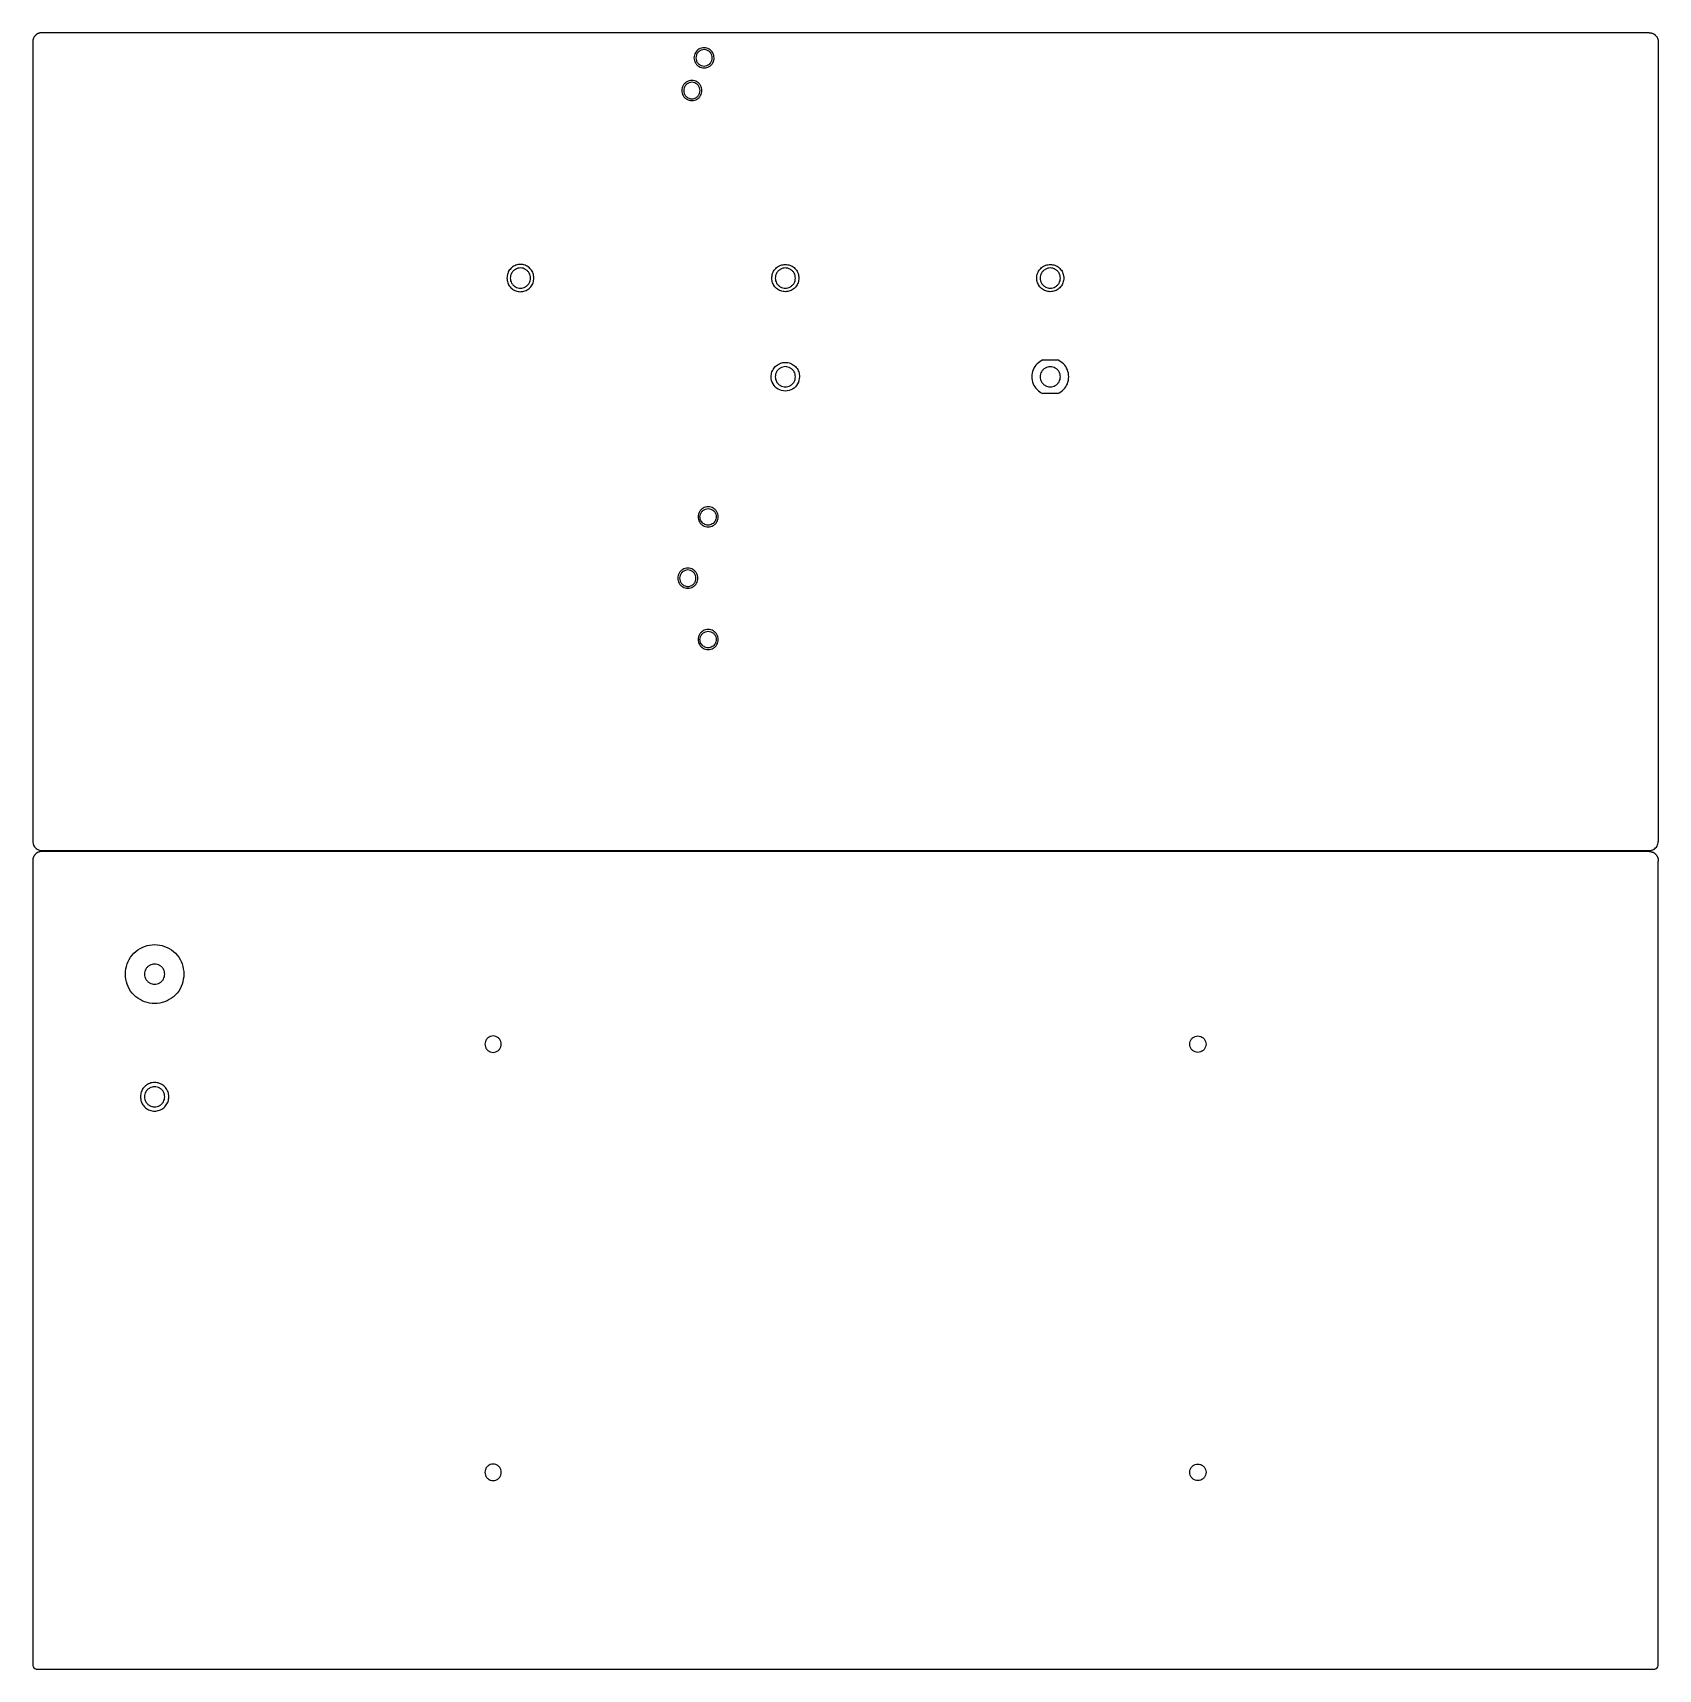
# Model space of a CAD drawing. Extents: x 0 to 1023, y 0 to 515.
# Drawn here: x 512 to 1023, y 0 to 515 of the extents above; entities that cross this region are included whole.
import ezdxf

# ---------------------------------------------------------------- set-up
doc = ezdxf.new("R2010")
doc.units = 0
doc.layers.add('Visible_(ANSI)', color=7, linetype='CONTINUOUS')

msp = doc.modelspace()

# ---------------------------------------------------------------- linework, layer by layer
at = {"layer": 'Visible_(ANSI)', "color": 5}
for points in [[(1020.233023, 515.023467), (514.62399, 515.023467)], [(511.76051, 512.141711), (511.76051, 260.60534)], [(1023.096506, 512.141711), (1023.096506, 260.60534)], [(1020.232063, 257.441132), (514.622967, 257.441132)], [(514.62399, 257.723583), (530.693074, 257.723583), (997.215797, 257.723583), (1020.233023, 257.723583)], [(511.75948, 254.430696), (511.75948, 1.685146)], [(1023.095518, 1.685146), (1023.095518, 254.430696)], [(513.293491, 0.141334), (1021.561499, 0.141334)]]:
    msp.add_lwpolyline(points, dxfattribs=at)
at = {"layer": 'Visible_(ANSI)', "color": 7}
for points in [[(725.511743, 507.124326), (725.511743, 507.124326)], [(721.676696, 496.83235), (721.676696, 496.83235)], [(669.414062, 437.83351), (669.414062, 437.83351)], [(752.757835, 437.83351), (752.757835, 437.83351)], [(836.101565, 437.83351), (836.101565, 437.83351)], [(752.979277, 406.785267), (752.979277, 406.785267)], [(726.790116, 362.701916), (726.790116, 362.701916)], [(720.398396, 343.404427), (720.398396, 343.404427)], [(726.790116, 324.106937), (726.790116, 324.106937)], [(559.325712, 218.846143), (559.325712, 218.846143)], [(659.140318, 196.808425), (659.140318, 196.808425)], [(880.853627, 196.808425), (880.853627, 196.808425)], [(554.583874, 180.251181), (554.583874, 180.251181)], [(659.140318, 62.111604), (659.140318, 62.111604)], [(880.853627, 62.111604), (880.853627, 62.111604)]]:
    msp.add_lwpolyline(points, close=True, dxfattribs=at)
at = {"layer": 'Visible_(ANSI)', "color": 1}
for points in [[(726.117296, 507.124326), (726.117296, 507.124326)], [(722.282249, 496.83235), (722.282249, 496.83235)], [(668.336309, 437.83351), (668.336309, 437.83351)], [(751.680076, 437.83351), (751.680076, 437.83351)], [(835.023815, 437.83351), (835.023815, 437.83351)], [(751.680076, 406.787524), (751.680076, 406.787524)], [(835.023815, 406.785301), (835.023815, 406.785301)], [(727.395633, 362.702918), (727.395633, 362.702918)], [(721.003948, 343.404424), (721.003948, 343.404424)], [(727.395633, 324.107945), (727.395633, 324.107945)], [(553.284684, 218.846143), (553.284684, 218.846143)], [(553.284684, 180.251181), (553.284684, 180.251181)]]:
    msp.add_lwpolyline(points, close=True, dxfattribs=at)
at = {"layer": 'Visible_(ANSI)', "color": 7}
for points in [[(829.488167, 412.103499), (834.209434, 412.103499)], [(834.209434, 401.467108), (829.488167, 401.467108)], [(511.75948, 254.559389), (511.75948, 254.430837)], [(1023.095518, 254.559389), (1023.095518, 254.430837)]]:
    msp.add_lwpolyline(points, dxfattribs=at)
at = {"layer": 'Visible_(ANSI)', "color": 5}
for points, knots in [([(514.62399, 515.023467), (514.54068, 515.021164), (514.374029, 515.016558), (514.126396, 514.980906), (513.881644, 514.929638), (513.643443, 514.852935), (513.412274, 514.757088), (513.190352, 514.641036), (512.979443, 514.505736), (512.781044, 514.352365), (512.596617, 514.182227), (512.427665, 513.996559), (512.275394, 513.796842), (512.140935, 513.584547), (512.025506, 513.361188), (511.929853, 513.128657), (511.854464, 512.888727), (511.800506, 512.64308), (511.766786, 512.393503), (511.762592, 512.225827), (511.760496, 512.142001)], [0, 0, 0, 0, 0.249833, 0.499756, 0.749309, 0.999268, 1.249231, 1.499278, 1.74953, 2.000003, 2.250627, 2.501334, 2.752147, 3.003117, 3.254258, 3.505449, 3.756516, 4.007732, 4.259206, 4.510607, 4.510607, 4.510607, 4.510607]), ([(1020.233023, 515.023467), (1020.316323, 515.021162), (1020.483006, 515.016549), (1020.730657, 514.98092), (1020.975383, 514.929663), (1021.213497, 514.852893), (1021.444654, 514.757078), (1021.666643, 514.641051), (1021.877596, 514.505746), (1022.076003, 514.352353), (1022.260459, 514.182248), (1022.429402, 513.996572), (1022.581553, 513.796739), (1022.716412, 513.584653), (1022.831681, 513.36116), (1022.927439, 513.128709), (1023.002395, 512.888677), (1023.056424, 512.643089), (1023.090015, 512.393496), (1023.094192, 512.225826), (1023.09628, 512.142001)], [0, 0, 0, 0, 0.249802, 0.499852, 0.749359, 0.999146, 1.249139, 1.499268, 1.74955, 2.000025, 2.250676, 2.501357, 2.752143, 3.003264, 3.254384, 3.505565, 3.75655, 4.007757, 4.259221, 4.510621, 4.510621, 4.510621, 4.510621]), ([(514.622967, 257.441132), (514.539656, 257.438831), (514.373004, 257.434227), (514.12537, 257.398581), (513.880608, 257.347325), (513.64239, 257.270589), (513.41114, 257.174617), (513.189457, 257.057899), (512.978396, 256.922712), (512.780017, 256.769298), (512.595583, 256.599171), (512.426634, 256.413497), (512.274364, 256.21378), (512.139896, 256.001495), (512.024515, 255.778113), (511.928842, 255.545591), (511.853375, 255.305567), (511.799532, 255.059841), (511.765745, 254.81028), (511.761558, 254.64271), (511.759465, 254.558938)], [0, 0, 0, 0, 0.249833, 0.499758, 0.749315, 0.999284, 1.249319, 1.4996, 1.74986, 2.000332, 2.250957, 2.501666, 2.752479, 3.003447, 3.254575, 3.505776, 3.756853, 4.008377, 4.259691, 4.510931, 4.510931, 4.510931, 4.510931]), ([(511.76051, 260.60534), (511.779586, 260.353183), (511.817565, 259.851161), (512.117797, 259.148642), (512.574729, 258.543899), (513.17557, 258.0837), (513.873975, 257.781109), (514.373363, 257.742806), (514.62399, 257.723583)], [0, 0, 0, 0, 0.75429, 1.501726, 2.25433, 3.005692, 3.749773, 4.499443, 4.499443, 4.499443, 4.499443]), ([(1020.232063, 257.441132), (1020.31536, 257.438828), (1020.48203, 257.434218), (1020.729654, 257.398599), (1020.974359, 257.347341), (1021.212474, 257.270546), (1021.443712, 257.174606), (1021.665464, 257.057915), (1021.876568, 256.922721), (1022.074953, 256.769285), (1022.259418, 256.599196), (1022.428342, 256.413503), (1022.580503, 256.213679), (1022.715368, 256.001594), (1022.830638, 255.778098), (1022.926389, 255.545642), (1023.001404, 255.305514), (1023.055322, 255.05985), (1023.08898, 254.810274), (1023.093151, 254.642709), (1023.095236, 254.558938)], [0, 0, 0, 0, 0.249793, 0.499813, 0.749274, 0.999069, 1.249135, 1.4995, 1.749788, 2.000263, 2.250915, 2.50159, 2.752378, 3.003502, 3.254623, 3.505809, 3.756799, 4.008313, 4.259618, 4.510856, 4.510856, 4.510856, 4.510856]), ([(1020.233023, 257.723583), (1020.735052, 257.803056), (1021.725563, 257.959857), (1022.863385, 259.107595), (1023.017953, 260.100655), (1023.096506, 260.60534)], [0, 0, 0, 0, 1.497852, 2.955287, 4.461392, 4.461392, 4.461392, 4.461392]), ([(511.75948, 1.685146), (511.783099, 1.431041), (511.830265, 0.923602), (512.411283, 0.258183), (512.980186, 0.182831), (513.293491, 0.141334)], [0, 0, 0, 0, 0.753543, 1.504805, 2.425683, 2.425683, 2.425683, 2.425683]), ([(1021.561499, 0.141334), (1021.850773, 0.18477), (1022.399255, 0.26713), (1023.012301, 0.896019), (1023.067673, 1.421095), (1023.095518, 1.685146)], [0, 0, 0, 0, 0.860757, 1.632054, 2.412286, 2.412286, 2.412286, 2.412286])]:
    msp.add_open_spline(points, degree=3, knots=knots, dxfattribs=at)
at = {"layer": 'Visible_(ANSI)', "color": 1}
for points, knots in [([(726.117296, 507.124326), (726.096131, 506.846487), (726.053975, 506.293109), (725.720837, 505.51868), (725.214002, 504.853325), (724.547755, 504.343161), (723.773564, 504.022382), (722.942282, 503.912646), (722.111083, 504.022384), (721.336644, 504.343154), (720.671312, 504.853352), (720.161068, 505.518581), (719.840584, 506.293474), (719.692792, 507.399473), (720.065473, 508.788248), (721.279162, 510.000528), (722.945176, 510.450881), (724.594079, 510.00089), (725.858089, 508.786832), (726.030031, 507.684028), (726.117296, 507.124326)], [0, 0, 0, 0, 0.831135, 1.655393, 2.486528, 3.317663, 4.14192, 4.973056, 5.804191, 6.628448, 7.459583, 8.290719, 9.114976, 9.946111, 11.606189, 13.217029, 14.877106, 16.537184, 18.148024, 19.808102, 19.808102, 19.808102, 19.808102]), ([(722.282249, 496.83235), (722.261083, 496.554512), (722.218928, 496.001133), (721.88579, 495.226704), (721.378955, 494.56135), (720.712708, 494.051185), (719.938516, 493.730406), (719.107235, 493.620671), (718.276035, 493.730406), (717.501601, 494.051185), (716.836248, 494.56135), (716.326083, 495.226704), (716.005305, 496.001133), (715.895569, 496.83235), (716.005305, 497.663568), (716.326083, 498.437997), (716.836248, 499.103351), (717.501601, 499.613516), (718.276035, 499.934294), (719.107235, 500.04403), (719.938516, 499.934294), (720.712708, 499.613516), (721.378955, 499.103351), (721.88579, 498.437997), (722.218928, 497.663568), (722.261083, 497.110189), (722.282249, 496.83235)], [0, 0, 0, 0, 0.831135, 1.655393, 2.486528, 3.317663, 4.14192, 4.973056, 5.804191, 6.628448, 7.459583, 8.290719, 9.114976, 9.946111, 10.777246, 11.601504, 12.432639, 13.263774, 14.088032, 14.919167, 15.750302, 16.574559, 17.405695, 18.23683, 19.061087, 19.892222, 19.892222, 19.892222, 19.892222]), ([(668.336309, 437.83351), (668.315144, 437.555671), (668.272988, 437.002292), (667.939851, 436.227864), (667.433015, 435.562509), (666.766768, 435.052345), (665.992577, 434.731566), (665.161295, 434.62183), (664.330095, 434.731566), (663.555662, 435.052345), (662.890309, 435.562509), (662.380144, 436.227864), (662.059365, 437.002292), (661.949629, 437.83351), (662.059365, 438.664727), (662.380144, 439.439156), (662.890309, 440.10451), (663.555662, 440.614675), (664.330095, 440.935454), (665.161295, 441.04519), (665.992577, 440.935454), (666.766768, 440.614675), (667.433015, 440.10451), (667.939851, 439.439156), (668.272988, 438.664727), (668.315144, 438.111349), (668.336309, 437.83351)], [0, 0, 0, 0, 0.831135, 1.655393, 2.486528, 3.317663, 4.14192, 4.973056, 5.804191, 6.628448, 7.459583, 8.290719, 9.114976, 9.946111, 10.777246, 11.601504, 12.432639, 13.263774, 14.088032, 14.919167, 15.750302, 16.574559, 17.405695, 18.23683, 19.061087, 19.892222, 19.892222, 19.892222, 19.892222]), ([(751.680076, 437.83351), (751.658911, 437.555671), (751.616755, 437.002292), (751.283618, 436.227864), (750.776782, 435.562509), (750.110535, 435.052345), (749.336344, 434.731566), (748.505062, 434.62183), (747.673862, 434.731566), (746.899429, 435.052345), (746.234076, 435.562509), (745.723911, 436.227864), (745.403132, 437.002292), (745.293396, 437.83351), (745.403132, 438.664727), (745.723911, 439.439156), (746.234076, 440.10451), (746.899429, 440.614675), (747.673862, 440.935454), (748.505062, 441.04519), (749.336344, 440.935454), (750.110535, 440.614675), (750.776782, 440.10451), (751.283618, 439.439156), (751.616755, 438.664727), (751.658911, 438.111349), (751.680076, 437.83351)], [0, 0, 0, 0, 0.831135, 1.655393, 2.486528, 3.317663, 4.14192, 4.973056, 5.804191, 6.628448, 7.459583, 8.290719, 9.114976, 9.946111, 10.777246, 11.601504, 12.432639, 13.263774, 14.088032, 14.919167, 15.750302, 16.574559, 17.405695, 18.23683, 19.061087, 19.892222, 19.892222, 19.892222, 19.892222]), ([(835.023815, 437.83351), (835.002649, 437.555671), (834.960494, 437.002292), (834.627356, 436.227864), (834.120521, 435.562509), (833.454274, 435.052345), (832.680083, 434.731566), (831.848801, 434.62183), (831.017601, 434.731566), (830.243167, 435.052345), (829.577814, 435.562509), (829.067649, 436.227864), (828.746871, 437.002292), (828.637135, 437.83351), (828.746871, 438.664727), (829.067649, 439.439156), (829.577814, 440.10451), (830.243167, 440.614675), (831.017601, 440.935454), (831.848801, 441.04519), (832.680083, 440.935454), (833.454274, 440.614675), (834.120521, 440.10451), (834.627356, 439.439156), (834.960494, 438.664727), (835.002649, 438.111349), (835.023815, 437.83351)], [0, 0, 0, 0, 0.831135, 1.655393, 2.486528, 3.317663, 4.14192, 4.973056, 5.804191, 6.628448, 7.459583, 8.290719, 9.114976, 9.946111, 10.777246, 11.601504, 12.432639, 13.263774, 14.088032, 14.919167, 15.750302, 16.574559, 17.405695, 18.23683, 19.061087, 19.892222, 19.892222, 19.892222, 19.892222]), ([(751.680076, 406.787524), (751.658911, 406.509686), (751.616755, 405.956307), (751.283618, 405.181878), (750.776782, 404.516524), (750.110535, 404.006359), (749.336344, 403.68558), (748.505062, 403.575845), (747.673862, 403.68558), (746.899429, 404.006359), (746.234076, 404.516524), (745.723911, 405.181878), (745.403132, 405.956307), (745.293396, 406.787524), (745.403132, 407.618742), (745.723911, 408.393171), (746.234076, 409.058525), (746.899429, 409.56869), (747.673862, 409.889468), (748.505062, 409.999204), (749.336344, 409.889468), (750.110535, 409.56869), (750.776782, 409.058525), (751.283618, 408.393171), (751.616755, 407.618742), (751.658911, 407.065363), (751.680076, 406.787524)], [0, 0, 0, 0, 0.831135, 1.655393, 2.486528, 3.317663, 4.14192, 4.973056, 5.804191, 6.628448, 7.459583, 8.290719, 9.114976, 9.946111, 10.777246, 11.601504, 12.432639, 13.263774, 14.088032, 14.919167, 15.750302, 16.574559, 17.405695, 18.23683, 19.061087, 19.892222, 19.892222, 19.892222, 19.892222]), ([(835.023815, 406.785301), (835.002649, 406.507462), (834.960494, 405.954083), (834.627356, 405.179654), (834.120521, 404.5143), (833.454274, 404.004135), (832.680083, 403.683356), (831.848801, 403.573621), (831.017601, 403.683356), (830.243167, 404.004135), (829.577814, 404.5143), (829.067649, 405.179654), (828.746871, 405.954083), (828.637135, 406.785301), (828.746871, 407.616518), (829.067649, 408.390947), (829.577814, 409.056301), (830.243167, 409.566466), (831.017601, 409.887245), (831.848801, 409.99698), (832.680083, 409.887245), (833.454274, 409.566466), (834.120521, 409.056301), (834.627356, 408.390947), (834.960494, 407.616518), (835.002649, 407.063139), (835.023815, 406.785301)], [0, 0, 0, 0, 0.831135, 1.655393, 2.486528, 3.317663, 4.14192, 4.973056, 5.804191, 6.628448, 7.459583, 8.290719, 9.114976, 9.946111, 10.777246, 11.601504, 12.432639, 13.263774, 14.088032, 14.919167, 15.750302, 16.574559, 17.405695, 18.23683, 19.061087, 19.892222, 19.892222, 19.892222, 19.892222]), ([(727.395633, 362.702918), (727.374467, 362.425079), (727.332312, 361.8717), (726.999174, 361.097271), (726.492339, 360.431917), (725.826092, 359.921752), (725.051901, 359.600973), (724.220619, 359.491238), (723.389419, 359.600973), (722.614985, 359.921752), (721.949632, 360.431917), (721.439467, 361.097271), (721.118689, 361.8717), (721.008953, 362.702918), (721.118689, 363.534135), (721.439467, 364.308564), (721.949632, 364.973918), (722.614985, 365.484083), (723.389419, 365.804862), (724.220619, 365.914597), (725.051901, 365.804862), (725.826092, 365.484083), (726.492339, 364.973918), (726.999174, 364.308564), (727.332312, 363.534135), (727.374467, 362.980756), (727.395633, 362.702918)], [0, 0, 0, 0, 0.831135, 1.655393, 2.486528, 3.317663, 4.14192, 4.973056, 5.804191, 6.628448, 7.459583, 8.290719, 9.114976, 9.946111, 10.777246, 11.601504, 12.432639, 13.263774, 14.088032, 14.919167, 15.750302, 16.574559, 17.405695, 18.23683, 19.061087, 19.892222, 19.892222, 19.892222, 19.892222]), ([(721.003948, 343.404424), (720.982783, 343.126585), (720.940628, 342.573206), (720.60749, 341.798777), (720.100655, 341.133423), (719.434407, 340.623259), (718.660216, 340.30248), (717.828935, 340.192744), (716.997735, 340.30248), (716.223301, 340.623259), (715.557948, 341.133423), (715.047783, 341.798777), (714.727004, 342.573206), (714.617269, 343.404424), (714.727004, 344.235641), (715.047783, 345.01007), (715.557948, 345.675424), (716.223301, 346.185589), (716.997735, 346.506368), (717.828935, 346.616103), (718.660216, 346.506368), (719.434407, 346.185589), (720.100655, 345.675424), (720.60749, 345.01007), (720.940628, 344.235641), (720.982783, 343.682263), (721.003948, 343.404424)], [0, 0, 0, 0, 0.831135, 1.655393, 2.486528, 3.317663, 4.14192, 4.973056, 5.804191, 6.628448, 7.459583, 8.290719, 9.114976, 9.946111, 10.777246, 11.601504, 12.432639, 13.263774, 14.088032, 14.919167, 15.750302, 16.574559, 17.405695, 18.23683, 19.061087, 19.892222, 19.892222, 19.892222, 19.892222]), ([(727.395633, 324.107945), (727.374467, 323.830106), (727.332312, 323.276728), (726.999174, 322.502299), (726.492339, 321.836944), (725.826092, 321.32678), (725.051901, 321.006001), (724.220619, 320.896265), (723.389419, 321.006001), (722.614985, 321.32678), (721.949632, 321.836944), (721.439467, 322.502299), (721.118689, 323.276728), (721.008953, 324.107945), (721.118689, 324.939162), (721.439467, 325.713591), (721.949632, 326.378945), (722.614985, 326.88911), (723.389419, 327.209889), (724.220619, 327.319625), (725.051901, 327.209889), (725.826092, 326.88911), (726.492339, 326.378945), (726.999174, 325.713591), (727.332312, 324.939162), (727.374467, 324.385784), (727.395633, 324.107945)], [0, 0, 0, 0, 0.831135, 1.655393, 2.486528, 3.317663, 4.14192, 4.973056, 5.804191, 6.628448, 7.459583, 8.290719, 9.114976, 9.946111, 10.777246, 11.601504, 12.432639, 13.263774, 14.088032, 14.919167, 15.750302, 16.574559, 17.405695, 18.23683, 19.061087, 19.892222, 19.892222, 19.892222, 19.892222]), ([(553.284684, 218.846143), (553.263518, 218.568304), (553.221363, 218.014925), (552.888225, 217.240496), (552.38139, 216.575142), (551.715142, 216.064977), (550.940951, 215.744199), (550.10967, 215.634463), (549.27847, 215.744199), (548.504036, 216.064977), (547.838683, 216.575142), (547.328518, 217.240496), (547.007739, 218.014925), (546.898004, 218.846143), (547.007739, 219.67736), (547.328518, 220.451789), (547.838683, 221.117143), (548.504036, 221.627308), (549.27847, 221.948087), (550.10967, 222.057822), (550.940951, 221.948087), (551.715142, 221.627308), (552.38139, 221.117143), (552.888225, 220.451789), (553.221363, 219.67736), (553.263518, 219.123981), (553.284684, 218.846143)], [0, 0, 0, 0, 0.831135, 1.655393, 2.486528, 3.317663, 4.14192, 4.973056, 5.804191, 6.628448, 7.459583, 8.290719, 9.114976, 9.946111, 10.777246, 11.601504, 12.432639, 13.263774, 14.088032, 14.919167, 15.750302, 16.574559, 17.405695, 18.23683, 19.061087, 19.892222, 19.892222, 19.892222, 19.892222]), ([(553.284684, 180.251181), (553.263518, 179.973342), (553.221363, 179.419964), (552.888225, 178.645535), (552.38139, 177.980181), (551.715142, 177.470016), (550.940951, 177.149237), (550.10967, 177.039502), (549.27847, 177.149237), (548.504036, 177.470016), (547.838683, 177.980181), (547.328518, 178.645535), (547.007739, 179.419964), (546.898004, 180.251181), (547.007739, 181.082399), (547.328518, 181.856828), (547.838683, 182.522182), (548.504036, 183.032346), (549.27847, 183.353125), (550.10967, 183.462861), (550.940951, 183.353125), (551.715142, 183.032346), (552.38139, 182.522182), (552.888225, 181.856828), (553.221363, 181.082399), (553.263518, 180.52902), (553.284684, 180.251181)], [0, 0, 0, 0, 0.831135, 1.655393, 2.486528, 3.317663, 4.14192, 4.973056, 5.804191, 6.628448, 7.459583, 8.290719, 9.114976, 9.946111, 10.777246, 11.601504, 12.432639, 13.263774, 14.088032, 14.919167, 15.750302, 16.574559, 17.405695, 18.23683, 19.061087, 19.892222, 19.892222, 19.892222, 19.892222])]:
    msp.add_open_spline(points, degree=3, knots=knots, dxfattribs=at)
at = {"layer": 'Visible_(ANSI)', "color": 7}
for points, knots in [([(725.511743, 507.124326), (725.48208, 507.42744), (725.423222, 508.028896), (724.951563, 508.825306), (724.258512, 509.418152), (723.398583, 509.732921), (722.486011, 509.732921), (721.626083, 509.418152), (720.933032, 508.825306), (720.461373, 508.028896), (720.402514, 507.42744), (720.372852, 507.124326)], [0, 0, 0, 0, 0.904405, 1.794574, 2.695798, 3.595306, 4.481219, 5.380727, 6.281951, 7.17212, 8.076525, 8.076525, 8.076525, 8.076525]), ([(720.372852, 507.124326), (720.402514, 506.821212), (720.461373, 506.219756), (720.933032, 505.423346), (721.626083, 504.8305), (722.486011, 504.515731), (723.398583, 504.515731), (724.258512, 504.8305), (724.951563, 505.423346), (725.423222, 506.219756), (725.48208, 506.821212), (725.511743, 507.124326)], [0, 0, 0, 0, 0.904405, 1.794574, 2.695798, 3.595306, 4.481219, 5.380727, 6.281951, 7.17212, 8.076525, 8.076525, 8.076525, 8.076525]), ([(721.676696, 496.83235), (721.646995, 497.135431), (721.58806, 497.736823), (721.116371, 498.533111), (720.423347, 499.125855), (719.563491, 499.440565), (718.651006, 499.440565), (717.79115, 499.125855), (717.098127, 498.533111), (716.626437, 497.736823), (716.567503, 497.135431), (716.537802, 496.83235)], [0, 0, 0, 0, 0.904321, 1.794409, 2.695549, 3.594974, 4.480807, 5.380231, 6.281372, 7.17146, 8.075781, 8.075781, 8.075781, 8.075781]), ([(716.537802, 496.83235), (716.567503, 496.52927), (716.626437, 495.927878), (717.098127, 495.13159), (717.79115, 494.538846), (718.651006, 494.224135), (719.563491, 494.224135), (720.423347, 494.538846), (721.116371, 495.13159), (721.58806, 495.927878), (721.646995, 496.52927), (721.676696, 496.83235)], [0, 0, 0, 0, 0.904321, 1.794409, 2.695549, 3.594974, 4.480807, 5.380231, 6.281372, 7.17146, 8.075781, 8.075781, 8.075781, 8.075781]), ([(669.414062, 437.83351), (669.363832, 438.334221), (669.264161, 439.327784), (668.482611, 440.642279), (667.336352, 441.620482), (665.915227, 442.13973), (664.407408, 442.13973), (662.986283, 441.620482), (661.840024, 440.642279), (661.058474, 439.327784), (660.958803, 438.334221), (660.908573, 437.83351)], [0, 0, 0, 0, 1.494392, 2.965323, 4.454456, 5.940761, 7.404672, 8.890977, 10.38011, 11.851041, 13.345433, 13.345433, 13.345433, 13.345433]), ([(660.908573, 437.83351), (660.958803, 437.332798), (661.058474, 436.339236), (661.840024, 435.02474), (662.986283, 434.046538), (664.407408, 433.52729), (665.915227, 433.52729), (667.336352, 434.046538), (668.482611, 435.02474), (669.264161, 436.339236), (669.363832, 437.332798), (669.414062, 437.83351)], [0, 0, 0, 0, 1.494392, 2.965323, 4.454456, 5.940761, 7.404672, 8.890977, 10.38011, 11.851041, 13.345433, 13.345433, 13.345433, 13.345433]), ([(752.757835, 437.83351), (752.707082, 438.333772), (752.606374, 439.326453), (751.824421, 440.639269), (750.678496, 441.616081), (749.258512, 442.134535), (747.751323, 442.134535), (746.333309, 441.616081), (745.179496, 440.639269), (744.42694, 439.326453), (744.164324, 437.83351), (744.42694, 436.340567), (745.179496, 435.027751), (746.333309, 434.050938), (747.751323, 433.532485), (749.258512, 433.532485), (750.678496, 434.050938), (751.824421, 435.027751), (752.606374, 436.340567), (752.707082, 437.333247), (752.757835, 437.83351)], [0, 0, 0, 0, 1.493244, 2.963072, 4.45106, 5.936226, 7.399046, 8.884211, 10.372199, 11.842027, 13.335271, 14.828516, 16.298344, 17.786332, 19.271497, 20.734317, 22.219482, 23.70747, 25.177298, 26.670543, 26.670543, 26.670543, 26.670543]), ([(836.101565, 437.83351), (836.050813, 438.333773), (835.950104, 439.326456), (835.16815, 440.639274), (834.022223, 441.616089), (832.602236, 442.134543), (831.095043, 442.134543), (829.677027, 441.616089), (828.523211, 440.639274), (827.770654, 439.326456), (827.508038, 437.83351), (827.770654, 436.340564), (828.523211, 435.027745), (829.677027, 434.050931), (831.095043, 433.532476), (832.602236, 433.532476), (834.022223, 434.050931), (835.16815, 435.027745), (835.950104, 436.340564), (836.050813, 437.333246), (836.101565, 437.83351)], [0, 0, 0, 0, 1.493247, 2.963078, 4.451069, 5.936237, 7.39906, 8.884229, 10.37222, 11.842051, 13.335298, 14.828545, 16.298376, 17.786367, 19.271535, 20.734358, 22.219527, 23.707517, 25.177348, 26.670596, 26.670596, 26.670596, 26.670596]), ([(829.488167, 412.103499), (828.842584, 411.720599), (827.560919, 410.960433), (826.353238, 409.008729), (825.913571, 406.785303), (826.353238, 404.561878), (827.560919, 402.610173), (828.842584, 401.850008), (829.488167, 401.467108)], [0, 0, 0, 0, 2.223714, 4.414701, 6.647362, 8.880023, 11.07101, 13.294724, 13.294724, 13.294724, 13.294724]), ([(834.209434, 401.467108), (834.855017, 401.850008), (836.136682, 402.610173), (837.344363, 404.561878), (837.78403, 406.785303), (837.344363, 409.008729), (836.136682, 410.960433), (834.855017, 411.720599), (834.209434, 412.103499)], [0, 0, 0, 0, 2.223714, 4.414701, 6.647362, 8.880023, 11.07101, 13.294724, 13.294724, 13.294724, 13.294724]), ([(752.979277, 406.785267), (752.92611, 407.311775), (752.820611, 408.356532), (751.998121, 409.738442), (750.792362, 410.766728), (749.298007, 411.312521), (747.711806, 411.312536), (746.219558, 410.766683), (745.005365, 409.738603), (744.214299, 408.355935), (743.890606, 406.526333), (744.450473, 404.430378), (746.158904, 402.709666), (748.509098, 402.069504), (750.835395, 402.709334), (752.614356, 404.431682), (752.856313, 405.9922), (752.979277, 406.785267)], [0, 0, 0, 0, 1.571502, 3.118348, 4.684318, 6.247317, 7.786785, 9.349784, 10.915754, 12.462601, 14.034102, 16.386643, 18.6632, 21.002852, 23.342504, 25.619061, 27.971602, 27.971602, 27.971602, 27.971602]), ([(726.790116, 362.701916), (726.759554, 363.004259), (726.69891, 363.604202), (726.226541, 364.397725), (725.534108, 364.988181), (724.675971, 365.301581), (723.765099, 365.301589), (722.908172, 364.988156), (722.210897, 364.397818), (721.756571, 363.603858), (721.570578, 362.553169), (721.892006, 361.349407), (722.873158, 360.361094), (724.222942, 359.993403), (725.559002, 360.360903), (726.580664, 361.35016), (726.719539, 362.246426), (726.790116, 362.701916)], [0, 0, 0, 0, 0.902432, 1.790708, 2.689964, 3.587514, 4.471553, 5.369102, 6.268358, 7.156634, 8.059066, 9.410199, 10.717687, 12.061417, 13.405147, 14.712635, 16.063767, 16.063767, 16.063767, 16.063767]), ([(720.398396, 343.404427), (720.368589, 343.707416), (720.309444, 344.308629), (719.837671, 345.104576), (719.144724, 345.697038), (718.28507, 346.011588), (717.372827, 346.011588), (716.513172, 345.697038), (715.820226, 345.104576), (715.348453, 344.308629), (715.289308, 343.707416), (715.259501, 343.404427)], [0, 0, 0, 0, 0.904087, 1.793951, 2.694858, 3.594051, 4.479662, 5.378855, 6.279762, 7.169626, 8.073713, 8.073713, 8.073713, 8.073713]), ([(715.259501, 343.404427), (715.289308, 343.101437), (715.348453, 342.500224), (715.820226, 341.704277), (716.513172, 341.111815), (717.372827, 340.797265), (718.28507, 340.797265), (719.144724, 341.111815), (719.837671, 341.704277), (720.309444, 342.500224), (720.368589, 343.101437), (720.398396, 343.404427)], [0, 0, 0, 0, 0.904087, 1.793951, 2.694858, 3.594051, 4.479662, 5.378855, 6.279762, 7.169626, 8.073713, 8.073713, 8.073713, 8.073713]), ([(726.790116, 324.106937), (726.759554, 324.40928), (726.69891, 325.009224), (726.226541, 325.802747), (725.534108, 326.393203), (724.675971, 326.706602), (723.765099, 326.706611), (722.908172, 326.393177), (722.210897, 325.80284), (721.756571, 325.00888), (721.570578, 323.958191), (721.892006, 322.754429), (722.873158, 321.766116), (724.222942, 321.398425), (725.559002, 321.765925), (726.580664, 322.755182), (726.719539, 323.651448), (726.790116, 324.106937)], [0, 0, 0, 0, 0.902432, 1.790708, 2.689964, 3.587514, 4.471553, 5.369102, 6.268358, 7.156634, 8.059066, 9.410199, 10.717687, 12.061417, 13.405147, 14.712635, 16.063767, 16.063767, 16.063767, 16.063767]), ([(559.325712, 218.846143), (559.215728, 219.930248), (558.997486, 222.081458), (557.302938, 224.926425), (554.819636, 227.043249), (551.742428, 228.166775), (548.476238, 228.166775), (545.4033, 227.043249), (542.902902, 224.926425), (541.27206, 222.081458), (540.702953, 218.846143), (541.27206, 215.610827), (542.902902, 212.76586), (545.4033, 210.649036), (548.476238, 209.52551), (551.742428, 209.52551), (554.819636, 210.649036), (557.302938, 212.76586), (558.997486, 215.610827), (559.215728, 217.762037), (559.325712, 218.846143)], [0, 0, 0, 0, 3.235969, 6.421193, 9.64577, 12.864231, 16.034268, 19.25273, 22.477307, 25.662531, 28.8985, 32.134468, 35.319693, 38.54427, 41.762731, 44.932768, 48.151229, 51.375807, 54.561031, 57.797, 57.797, 57.797, 57.797]), ([(659.140318, 196.808425), (659.109818, 197.11082), (659.049298, 197.710863), (658.576974, 198.50458), (657.884526, 199.095196), (657.026185, 199.40869), (656.115523, 199.40869), (655.257182, 199.095196), (654.564734, 198.50458), (654.09241, 197.710863), (654.03189, 197.11082), (654.00139, 196.808425)], [0, 0, 0, 0, 0.902562, 1.790962, 2.690348, 3.588027, 4.472189, 5.369868, 6.269253, 7.157653, 8.060216, 8.060216, 8.060216, 8.060216]), ([(654.00139, 196.808425), (654.03189, 196.506031), (654.09241, 195.905987), (654.564734, 195.112271), (655.257182, 194.521655), (656.115523, 194.208161), (657.026185, 194.208161), (657.884526, 194.521655), (658.576974, 195.112271), (659.049298, 195.905987), (659.109818, 196.506031), (659.140318, 196.808425)], [0, 0, 0, 0, 0.902562, 1.790962, 2.690348, 3.588027, 4.472189, 5.369868, 6.269253, 7.157653, 8.060216, 8.060216, 8.060216, 8.060216]), ([(880.853627, 196.808425), (880.822963, 197.110681), (880.762115, 197.710453), (880.289664, 198.50365), (879.597302, 199.093835), (878.739356, 199.407081), (877.82872, 199.407081), (876.971964, 199.093835), (876.274836, 198.50365), (875.820146, 197.710453), (875.661475, 196.808425), (875.820146, 195.906397), (876.274836, 195.113201), (876.971964, 194.523016), (877.82872, 194.209769), (878.739356, 194.209769), (879.597302, 194.523016), (880.289664, 195.113201), (880.762115, 195.906397), (880.822963, 196.506169), (880.853627, 196.808425)], [0, 0, 0, 0, 0.90221, 1.790272, 2.689307, 3.586636, 4.470464, 5.367793, 6.266827, 7.154889, 8.057099, 8.959309, 9.847372, 10.746406, 11.643735, 12.527563, 13.424892, 14.323926, 15.211988, 16.114199, 16.114199, 16.114199, 16.114199]), ([(554.583874, 180.251181), (554.530641, 180.777631), (554.42501, 181.822273), (553.602458, 183.203966), (552.396792, 184.23207), (550.902405, 184.777765), (549.316959, 184.777765), (547.822572, 184.23207), (546.616906, 183.203966), (545.794354, 181.822273), (545.688723, 180.777631), (545.63549, 180.251181)], [0, 0, 0, 0, 1.571352, 3.118054, 4.683875, 6.246724, 7.78605, 9.3489, 10.91472, 12.461423, 14.032774, 14.032774, 14.032774, 14.032774]), ([(545.63549, 180.251181), (545.688723, 179.724731), (545.794354, 178.68009), (546.616906, 177.298397), (547.822572, 176.270292), (549.316959, 175.724598), (550.902405, 175.724598), (552.396792, 176.270292), (553.602458, 177.298397), (554.42501, 178.68009), (554.530641, 179.724731), (554.583874, 180.251181)], [0, 0, 0, 0, 1.571352, 3.118054, 4.683875, 6.246724, 7.78605, 9.3489, 10.91472, 12.461423, 14.032774, 14.032774, 14.032774, 14.032774]), ([(659.140318, 62.111604), (659.109818, 62.413999), (659.049298, 63.014042), (658.576974, 63.807759), (657.884526, 64.398375), (657.026185, 64.711869), (656.115523, 64.711869), (655.257182, 64.398375), (654.564734, 63.807759), (654.09241, 63.014042), (654.03189, 62.413999), (654.00139, 62.111604)], [0, 0, 0, 0, 0.902562, 1.790962, 2.690348, 3.588027, 4.472189, 5.369868, 6.269253, 7.157653, 8.060216, 8.060216, 8.060216, 8.060216]), ([(654.00139, 62.111604), (654.03189, 61.80921), (654.09241, 61.209167), (654.564734, 60.41545), (655.257182, 59.824834), (656.115523, 59.51134), (657.026185, 59.51134), (657.884526, 59.824834), (658.576974, 60.41545), (659.049298, 61.209167), (659.109818, 61.80921), (659.140318, 62.111604)], [0, 0, 0, 0, 0.902562, 1.790962, 2.690348, 3.588027, 4.472189, 5.369868, 6.269253, 7.157653, 8.060216, 8.060216, 8.060216, 8.060216]), ([(880.853627, 62.111604), (880.822963, 62.41386), (880.762115, 63.013632), (880.289664, 63.806829), (879.597302, 64.397014), (878.739356, 64.710261), (877.82872, 64.710261), (876.971964, 64.397014), (876.274836, 63.806829), (875.820146, 63.013632), (875.661475, 62.111604), (875.820146, 61.209576), (876.274836, 60.41638), (876.971964, 59.826195), (877.82872, 59.512948), (878.739356, 59.512948), (879.597302, 59.826195), (880.289664, 60.41638), (880.762115, 61.209576), (880.822963, 61.809348), (880.853627, 62.111604)], [0, 0, 0, 0, 0.90221, 1.790272, 2.689307, 3.586636, 4.470464, 5.367793, 6.266827, 7.154889, 8.057099, 8.959309, 9.847372, 10.746406, 11.643735, 12.527563, 13.424892, 14.323926, 15.211988, 16.114199, 16.114199, 16.114199, 16.114199])]:
    msp.add_open_spline(points, degree=3, knots=knots, dxfattribs=at)

doc.saveas('drawing.dxf')
